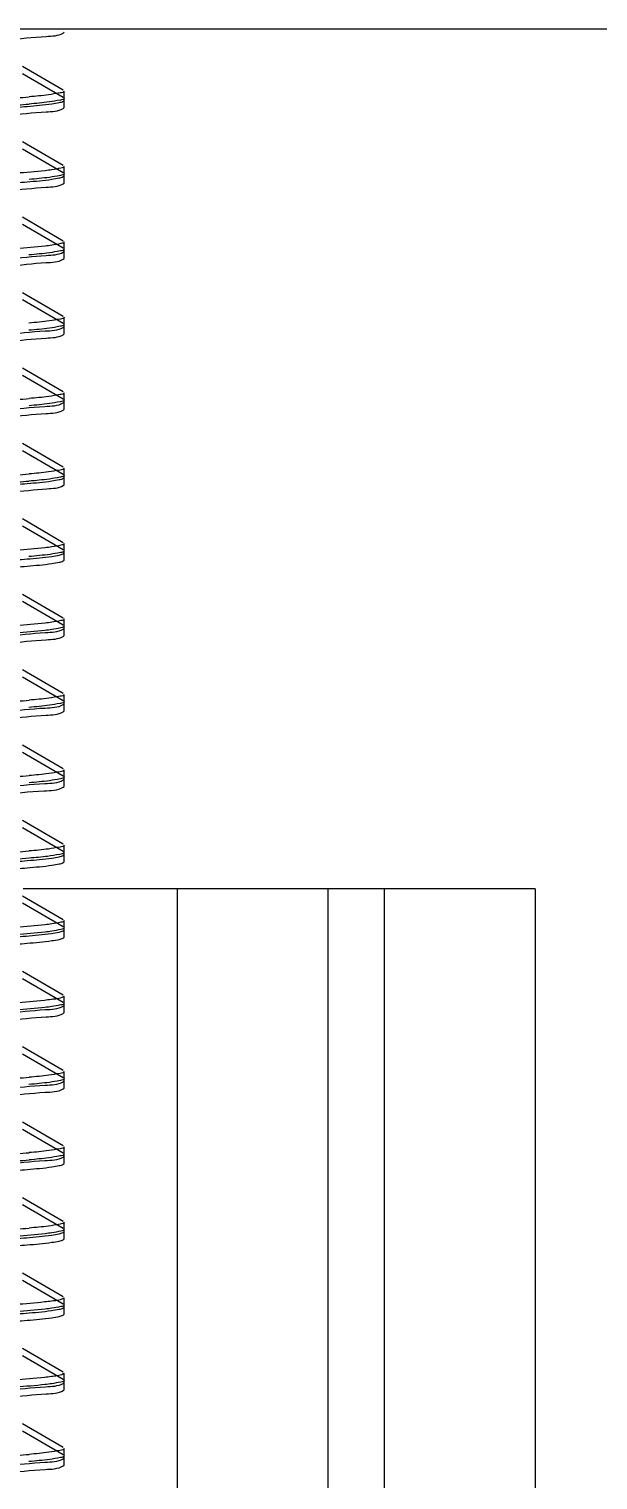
# Model space of a CAD drawing. Extents: x 1169373 to 1354985, y 649019 to 904199.
# Drawn here: x 1279281.9 to 1279411.4, y 808490.9 to 808820.8 of the extents above; entities that cross this region are included whole.
import ezdxf

# ---------------------------------------------------------------- set-up
doc = ezdxf.new("R2010")
doc.units = 0
doc.header["$LTSCALE"] = 1000
doc.header["$MEASUREMENT"] = 0
doc.layers.add('bz', color=2, linetype='Continuous')

# ---------------------------------------------------------------- blocks, each defined once
blk = doc.blocks.new('gfhhrryyfd')
at = {"linetype": 'Continuous'}
for p, q in [((3693397.01, -1740810.9), (3693397.18, -1740810.72)), ((3693397.01, -1740823.89), (3693387.71, -1740818.5)), ((3693397.01, -1740825.53), (3693387.71, -1740820.14)), ((3693397.01, -1740826.41), (3693397.18, -1740826.22)), ((3693397.18, -1740826.22), (3693397.18, -1740824.08)), ((3693397.18, -1740826.22), (3693397.18, -1740824.08)), ((3693397.18, -1740827.86), (3693397.18, -1740825.72)), ((3693397.01, -1740828.05), (3693397.18, -1740827.86)), ((3693397.01, -1740841.03), (3693387.71, -1740835.65)), ((3693397.01, -1740842.68), (3693387.71, -1740837.29)), ((3693397.18, -1740843.37), (3693397.18, -1740841.22)), ((3693397.18, -1740843.37), (3693397.18, -1740841.22)), ((3693397.01, -1740843.55), (3693397.18, -1740843.37)), ((3693397.01, -1740845.19), (3693397.18, -1740845.01)), ((3693397.18, -1740845.01), (3693397.18, -1740842.86)), ((3693397.18, -1740845.01), (3693397.18, -1740842.86)), ((3693397.01, -1740858.18), (3693387.71, -1740852.79)), ((3693397.01, -1740859.82), (3693387.71, -1740854.43)), ((3693397.18, -1740860.51), (3693397.18, -1740858.37)), ((3693397.18, -1740860.51), (3693397.18, -1740858.37)), ((3693397.01, -1740860.7), (3693397.18, -1740860.51)), ((3693397.01, -1740862.34), (3693397.18, -1740862.15)), ((3693397.18, -1740862.15), (3693397.18, -1740860.01)), ((3693397.18, -1740862.15), (3693397.18, -1740860.01)), ((3693397.01, -1740875.32), (3693387.71, -1740869.94)), ((3693397.01, -1740876.97), (3693387.71, -1740871.58)), ((3693397.18, -1740877.66), (3693397.18, -1740875.51)), ((3693397.18, -1740877.66), (3693397.18, -1740875.51)), ((3693397.01, -1740877.84), (3693397.18, -1740877.66)), ((3693397.18, -1740879.3), (3693397.18, -1740877.15)), ((3693397.18, -1740879.3), (3693397.18, -1740877.15)), ((3693397.01, -1740879.48), (3693397.18, -1740879.3)), ((3693397.01, -1740892.47), (3693387.71, -1740887.08)), ((3693397.01, -1740894.11), (3693387.71, -1740888.72)), ((3693397.01, -1740894.99), (3693397.18, -1740894.8)), ((3693397.18, -1740894.8), (3693397.18, -1740892.66)), ((3693397.18, -1740894.8), (3693397.18, -1740892.66)), ((3693397.18, -1740896.44), (3693397.18, -1740894.3)), ((3693397.18, -1740896.44), (3693397.18, -1740894.3)), ((3693397.01, -1740896.63), (3693397.18, -1740896.44)), ((3693397.01, -1740909.62), (3693387.71, -1740904.23)), ((3693397.01, -1740911.26), (3693387.71, -1740905.87)), ((3693397.01, -1740912.13), (3693397.18, -1740911.95)), ((3693397.18, -1740911.95), (3693397.18, -1740909.8)), ((3693397.18, -1740911.95), (3693397.18, -1740909.8)), ((3693397.18, -1740913.59), (3693397.18, -1740911.44)), ((3693397.18, -1740913.59), (3693397.18, -1740911.44)), ((3693397.01, -1740913.77), (3693397.18, -1740913.59)), ((3693397.01, -1740926.76), (3693387.71, -1740921.37)), ((3693397.01, -1740928.4), (3693387.71, -1740923.01)), ((3693397.18, -1740929.09), (3693397.18, -1740926.95)), ((3693397.01, -1740929.28), (3693397.18, -1740929.09)), ((3693397.01, -1740930.92), (3693397.18, -1740930.73)), ((3693397.18, -1740930.73), (3693397.18, -1740928.59)), ((3693397.18, -1740930.73), (3693397.18, -1740928.59)), ((3693397.01, -1740943.91), (3693387.71, -1740938.52)), ((3693397.01, -1740945.55), (3693387.71, -1740940.16)), ((3693397.18, -1740946.24), (3693397.18, -1740944.09)), ((3693397.18, -1740946.24), (3693397.18, -1740944.09)), ((3693397.01, -1740946.42), (3693397.18, -1740946.24)), ((3693397.01, -1740948.07), (3693397.18, -1740947.88)), ((3693397.18, -1740947.88), (3693397.18, -1740945.73)), ((3693397.18, -1740947.88), (3693397.18, -1740945.73)), ((3693397.01, -1740961.05), (3693387.71, -1740955.66)), ((3693397.01, -1740962.69), (3693387.71, -1740957.3)), ((3693397.18, -1740963.38), (3693397.18, -1740961.24)), ((3693397.18, -1740963.38), (3693397.18, -1740961.24)), ((3693397.01, -1740963.57), (3693397.18, -1740963.38)), ((3693397.18, -1740965.02), (3693397.18, -1740962.88)), ((3693397.18, -1740965.02), (3693397.18, -1740962.88)), ((3693397.01, -1740965.21), (3693397.18, -1740965.02)), ((3693397.01, -1740978.2), (3693387.71, -1740972.81)), ((3693397.01, -1740979.84), (3693387.71, -1740974.45)), ((3693397.01, -1740980.71), (3693397.18, -1740980.53)), ((3693397.18, -1740980.53), (3693397.18, -1740978.38)), ((3693397.18, -1740980.53), (3693397.18, -1740978.38)), ((3693397.18, -1740982.17), (3693397.18, -1740980.02)), ((3693397.18, -1740982.17), (3693397.18, -1740980.02)), ((3693397.01, -1740982.36), (3693397.18, -1740982.17)), ((3693397.01, -1740995.34), (3693387.71, -1740989.95)), ((3693397.01, -1740996.98), (3693387.71, -1740991.59)), ((3693397.01, -1740997.86), (3693397.18, -1740997.67)), ((3693397.18, -1740997.67), (3693397.18, -1740995.53)), ((3693397.18, -1740997.67), (3693397.18, -1740995.53)), ((3693397.18, -1740999.31), (3693397.18, -1740997.17)), ((3693397.18, -1740999.31), (3693397.18, -1740997.17)), ((3693397.01, -1740999.5), (3693397.18, -1740999.31)), ((3693397.01, -1741012.49), (3693387.71, -1741007.1)), ((3693504.33, -1741005.43), (3693387.9, -1741005.43)), ((3693422.89, -1741005.43), (3693422.89, -1744418.97)), ((3693457.18, -1741005.43), (3693457.18, -1744418.97)), ((3693470.04, -1741005.43), (3693470.04, -1744418.97)), ((3693504.33, -1741005.43), (3693504.33, -1744418.97)), ((3693397.01, -1741014.13), (3693387.71, -1741008.74)), ((3693397.18, -1741014.82), (3693397.18, -1741012.67)), ((3693397.18, -1741014.82), (3693397.18, -1741012.67)), ((3693397.01, -1741015.01), (3693397.18, -1741014.82)), ((3693397.01, -1741016.65), (3693397.18, -1741016.46)), ((3693397.18, -1741016.46), (3693397.18, -1741014.31)), ((3693397.18, -1741016.46), (3693397.18, -1741014.31)), ((3693397.01, -1741029.63), (3693387.71, -1741024.24)), ((3693397.01, -1741031.27), (3693387.71, -1741025.89)), ((3693397.18, -1741031.96), (3693397.18, -1741029.82)), ((3693397.18, -1741031.96), (3693397.18, -1741029.82)), ((3693397.01, -1741032.15), (3693397.18, -1741031.96)), ((3693397.01, -1741033.79), (3693397.18, -1741033.6)), ((3693397.18, -1741033.6), (3693397.18, -1741031.46)), ((3693397.18, -1741033.6), (3693397.18, -1741031.46)), ((3693397.01, -1741046.78), (3693387.71, -1741041.39)), ((3693397.01, -1741048.42), (3693387.71, -1741043.03)), ((3693397.18, -1741049.11), (3693397.18, -1741046.96)), ((3693397.18, -1741049.11), (3693397.18, -1741046.96)), ((3693397.01, -1741049.3), (3693397.18, -1741049.11)), ((3693397.18, -1741050.75), (3693397.18, -1741048.61)), ((3693397.18, -1741050.75), (3693397.18, -1741048.61)), ((3693397.01, -1741050.94), (3693397.18, -1741050.75)), ((3693397.01, -1741063.92), (3693387.71, -1741058.53)), ((3693397.01, -1741065.56), (3693387.71, -1741060.18)), ((3693397.01, -1741066.44), (3693397.18, -1741066.25)), ((3693397.18, -1741066.25), (3693397.18, -1741064.11)), ((3693397.18, -1741066.25), (3693397.18, -1741064.11)), ((3693397.18, -1741067.89), (3693397.18, -1741065.75)), ((3693397.18, -1741067.89), (3693397.18, -1741065.75)), ((3693397.01, -1741068.08), (3693397.18, -1741067.89)), ((3693397.01, -1741081.07), (3693387.71, -1741075.68)), ((3693397.01, -1741082.71), (3693387.71, -1741077.32)), ((3693397.01, -1741083.59), (3693397.18, -1741083.4)), ((3693397.18, -1741083.4), (3693397.18, -1741081.26)), ((3693397.18, -1741083.4), (3693397.18, -1741081.26)), ((3693397.18, -1741085.04), (3693397.18, -1741082.9)), ((3693397.18, -1741085.04), (3693397.18, -1741082.9)), ((3693397.01, -1741085.23), (3693397.18, -1741085.04)), ((3693397.01, -1741098.21), (3693387.71, -1741092.83)), ((3693397.01, -1741099.85), (3693387.71, -1741094.47)), ((3693397.18, -1741100.54), (3693397.18, -1741098.4)), ((3693397.18, -1741100.54), (3693397.18, -1741098.4)), ((3693397.01, -1741100.73), (3693397.18, -1741100.54)), ((3693397.01, -1741102.37), (3693397.18, -1741102.18)), ((3693397.18, -1741102.18), (3693397.18, -1741100.04)), ((3693397.18, -1741102.18), (3693397.18, -1741100.04)), ((3693397.01, -1741115.36), (3693387.71, -1741109.97)), ((3693397.01, -1741117), (3693387.71, -1741111.61)), ((3693397.18, -1741117.69), (3693397.18, -1741115.55)), ((3693397.18, -1741117.69), (3693397.18, -1741115.55)), ((3693397.01, -1741117.88), (3693397.18, -1741117.69)), ((3693397.01, -1741119.52), (3693397.18, -1741119.33)), ((3693397.18, -1741119.33), (3693397.18, -1741117.19)), ((3693397.18, -1741119.33), (3693397.18, -1741117.19)), ((3693397.01, -1741132.5), (3693387.71, -1741127.12)), ((3693397.01, -1741134.14), (3693387.71, -1741128.76)), ((3693397.18, -1741134.83), (3693397.18, -1741132.69)), ((3693397.18, -1741134.83), (3693397.18, -1741132.69)), ((3693397.01, -1741135.02), (3693397.18, -1741134.83)), ((3693397.18, -1741136.47), (3693397.18, -1741134.33)), ((3693397.18, -1741136.47), (3693397.18, -1741134.33)), ((3693397.01, -1741136.66), (3693397.18, -1741136.47))]:
    blk.add_line(p, q, dxfattribs=at)
for centre, radius, start, end in [((3693363.32, -1740516.33), 310.16, 273.6985, 274.7995), ((3693364.49, -1740532.8), 295.29, 273.8286, 274.8033), ((3693363.61, -1740588.56), 306.5, 273.7304, 274.8001), ((3693363.33, -1740602.17), 310.04, 273.6995, 274.7995), ((3693364.49, -1740618.52), 295.28, 273.8286, 274.8033), ((3693363.91, -1740661), 302.63, 273.7644, 274.8009), ((3693363.61, -1740674.4), 306.38, 273.7314, 274.8001), ((3693363.33, -1740688.01), 309.93, 273.7005, 274.7995), ((3693363.92, -1740746.85), 302.5, 273.7655, 274.8009), ((3693363.62, -1740760.25), 306.26, 273.7325, 274.8002), ((3693363.63, -1740761.97), 306.18, 273.7327, 274.7996), ((3693363.34, -1740773.85), 309.82, 273.7014, 274.7995), ((3693363.93, -1740832.7), 302.38, 273.7666, 274.8009)]:
    blk.add_arc(centre, radius, start, end, dxfattribs=at)
for points, knots in [([(3693384.21, -1740812.42), (3693387.17, -1740812.22), (3693391.33, -1740811.64), (3693395.86, -1740811.57), (3693397.01, -1740810.9)], [0, 0, 0, 0, 0.690321, 1, 1, 1, 1]), ([(3693397.18, -1740824.08), (3693397.18, -1740824.41), (3693395.42, -1740824.6), (3693394.54, -1740824.84), (3693393.65, -1740824.95)], [0, 0, 0, 0, 0.270547, 1, 1, 1, 1]), ([(3693397.18, -1740825.72), (3693397.18, -1740826.03), (3693395.53, -1740826.24), (3693394.69, -1740826.46), (3693393.86, -1740826.57)], [0, 0, 0, 0, 0.271487, 1, 1, 1, 1]), ([(3693384.22, -1740829.57), (3693387.18, -1740829.36), (3693391.33, -1740828.79), (3693395.86, -1740828.71), (3693397.01, -1740828.05)], [0, 0, 0, 0, 0.690305, 1, 1, 1, 1]), ([(3693386.34, -1740827.77), (3693387.17, -1740827.71), (3693389.86, -1740827.5), (3693392.56, -1740827.26), (3693394.41, -1740827)], [0, 0, 0, 0, 0.30753, 1, 1, 1, 1]), ([(3693394.41, -1740827), (3693394.98, -1740826.92), (3693395.85, -1740826.77), (3693396.74, -1740826.57), (3693397.01, -1740826.41)], [0, 0, 0, 0, 0.642805, 1, 1, 1, 1]), ([(3693394.41, -1740842), (3693393.9, -1740842.07), (3693391.22, -1740842.4), (3693388.52, -1740842.62), (3693386.34, -1740842.78)], [0, 0, 0, 0, 0.1913, 1, 1, 1, 1]), ([(3693397.18, -1740841.22), (3693397.18, -1740841.49), (3693395.82, -1740841.72), (3693395.11, -1740841.9), (3693394.41, -1740842)], [0, 0, 0, 0, 0.274618, 1, 1, 1, 1]), ([(3693384.28, -1740846.71), (3693387.23, -1740846.51), (3693391.36, -1740845.93), (3693395.86, -1740845.85), (3693397.01, -1740845.19)], [0, 0, 0, 0, 0.690212, 1, 1, 1, 1]), ([(3693386.3, -1740844.92), (3693387.13, -1740844.86), (3693389.84, -1740844.65), (3693392.54, -1740844.41), (3693394.4, -1740844.14)], [0, 0, 0, 0, 0.307512, 1, 1, 1, 1]), ([(3693397.18, -1740842.86), (3693397.18, -1740843.18), (3693395.53, -1740843.38), (3693394.69, -1740843.61), (3693393.86, -1740843.71)], [0, 0, 0, 0, 0.2715, 1, 1, 1, 1]), ([(3693394.4, -1740844.14), (3693394.97, -1740844.06), (3693395.84, -1740843.91), (3693396.73, -1740843.71), (3693397.01, -1740843.55)], [0, 0, 0, 0, 0.642967, 1, 1, 1, 1]), ([(3693394.4, -1740859.15), (3693393.89, -1740859.22), (3693391.19, -1740859.55), (3693388.49, -1740859.76), (3693386.3, -1740859.93)], [0, 0, 0, 0, 0.191312, 1, 1, 1, 1]), ([(3693397.18, -1740858.37), (3693397.18, -1740858.63), (3693395.82, -1740858.86), (3693395.1, -1740859.05), (3693394.4, -1740859.15)], [0, 0, 0, 0, 0.274544, 1, 1, 1, 1]), ([(3693384.28, -1740863.85), (3693387.22, -1740863.65), (3693391.36, -1740863.08), (3693395.86, -1740863), (3693397.01, -1740862.34)], [0, 0, 0, 0, 0.690224, 1, 1, 1, 1]), ([(3693384.35, -1740862.21), (3693387.28, -1740862.01), (3693391.39, -1740861.44), (3693395.87, -1740861.36), (3693397.01, -1740860.7)], [0, 0, 0, 0, 0.690121, 1, 1, 1, 1]), ([(3693397.18, -1740860.01), (3693397.18, -1740860.32), (3693395.54, -1740860.52), (3693394.71, -1740860.75), (3693393.88, -1740860.86)], [0, 0, 0, 0, 0.27159, 1, 1, 1, 1]), ([(3693397.18, -1740875.51), (3693397.18, -1740875.82), (3693395.54, -1740876.03), (3693394.71, -1740876.25), (3693393.89, -1740876.36)], [0, 0, 0, 0, 0.271635, 1, 1, 1, 1]), ([(3693383.55, -1740879.41), (3693386.67, -1740879.2), (3693391.03, -1740878.59), (3693395.8, -1740878.54), (3693397.01, -1740877.84)], [0, 0, 0, 0, 0.691208, 1, 1, 1, 1]), ([(3693397.18, -1740877.15), (3693397.18, -1740877.46), (3693395.53, -1740877.67), (3693394.7, -1740877.9), (3693393.88, -1740878)], [0, 0, 0, 0, 0.27157, 1, 1, 1, 1]), ([(3693384.23, -1740881), (3693387.19, -1740880.8), (3693391.34, -1740880.22), (3693395.86, -1740880.15), (3693397.01, -1740879.48)], [0, 0, 0, 0, 0.690293, 1, 1, 1, 1]), ([(3693383.33, -1740896.57), (3693386.5, -1740896.36), (3693390.94, -1740895.74), (3693395.78, -1740895.69), (3693397.01, -1740894.99)], [0, 0, 0, 0, 0.691489, 1, 1, 1, 1]), ([(3693397.18, -1740892.66), (3693397.18, -1740892.98), (3693395.44, -1740893.18), (3693394.57, -1740893.42), (3693393.69, -1740893.53)], [0, 0, 0, 0, 0.270722, 1, 1, 1, 1]), ([(3693397.18, -1740894.3), (3693397.18, -1740894.61), (3693395.53, -1740894.82), (3693394.69, -1740895.04), (3693393.86, -1740895.15)], [0, 0, 0, 0, 0.271511, 1, 1, 1, 1]), ([(3693384.21, -1740898.15), (3693387.17, -1740897.95), (3693391.33, -1740897.37), (3693395.86, -1740897.29), (3693397.01, -1740896.63)], [0, 0, 0, 0, 0.690321, 1, 1, 1, 1]), ([(3693397.18, -1740909.8), (3693397.18, -1740910.13), (3693395.42, -1740910.33), (3693394.54, -1740910.57), (3693393.66, -1740910.68)], [0, 0, 0, 0, 0.270552, 1, 1, 1, 1]), ([(3693397.18, -1740911.44), (3693397.18, -1740911.76), (3693395.53, -1740911.96), (3693394.69, -1740912.19), (3693393.86, -1740912.3)], [0, 0, 0, 0, 0.271487, 1, 1, 1, 1]), ([(3693384.95, -1740915.24), (3693387.74, -1740915.05), (3693391.66, -1740914.5), (3693395.92, -1740914.4), (3693397.01, -1740913.77)], [0, 0, 0, 0, 0.689207, 1, 1, 1, 1]), ([(3693386.34, -1740913.5), (3693387.17, -1740913.44), (3693389.87, -1740913.23), (3693392.56, -1740912.99), (3693394.41, -1740912.72)], [0, 0, 0, 0, 0.307531, 1, 1, 1, 1]), ([(3693394.41, -1740912.72), (3693394.98, -1740912.64), (3693395.85, -1740912.49), (3693396.74, -1740912.29), (3693397.01, -1740912.13)], [0, 0, 0, 0, 0.642799, 1, 1, 1, 1]), ([(3693394.41, -1740927.73), (3693393.9, -1740927.8), (3693391.22, -1740928.13), (3693388.52, -1740928.34), (3693386.34, -1740928.5)], [0, 0, 0, 0, 0.1913, 1, 1, 1, 1]), ([(3693397.18, -1740926.95), (3693397.18, -1740927.21), (3693395.82, -1740927.44), (3693395.11, -1740927.63), (3693394.41, -1740927.73)], [0, 0, 0, 0, 0.274621, 1, 1, 1, 1]), ([(3693386.28, -1740932.29), (3693387.11, -1740932.23), (3693389.82, -1740932.02), (3693392.53, -1740931.77), (3693394.4, -1740931.51)], [0, 0, 0, 0, 0.307506, 1, 1, 1, 1]), ([(3693386.3, -1740930.65), (3693387.13, -1740930.59), (3693389.84, -1740930.38), (3693392.54, -1740930.13), (3693394.4, -1740929.87)], [0, 0, 0, 0, 0.307513, 1, 1, 1, 1]), ([(3693397.18, -1740928.59), (3693397.18, -1740928.89), (3693395.63, -1740929.1), (3693394.84, -1740929.31), (3693394.05, -1740929.42)], [0, 0, 0, 0, 0.272455, 1, 1, 1, 1]), ([(3693394.4, -1740929.87), (3693394.97, -1740929.79), (3693395.84, -1740929.64), (3693396.73, -1740929.44), (3693397.01, -1740929.28)], [0, 0, 0, 0, 0.642963, 1, 1, 1, 1]), ([(3693394.4, -1740931.51), (3693394.97, -1740931.43), (3693395.84, -1740931.28), (3693396.73, -1740931.08), (3693397.01, -1740930.92)], [0, 0, 0, 0, 0.643037, 1, 1, 1, 1]), ([(3693394.4, -1740944.87), (3693393.89, -1740944.94), (3693391.19, -1740945.28), (3693388.49, -1740945.49), (3693386.3, -1740945.65)], [0, 0, 0, 0, 0.191312, 1, 1, 1, 1]), ([(3693397.18, -1740944.09), (3693397.18, -1740944.36), (3693395.82, -1740944.59), (3693395.1, -1740944.77), (3693394.4, -1740944.87)], [0, 0, 0, 0, 0.274546, 1, 1, 1, 1]), ([(3693383.78, -1740947.97), (3693386.84, -1740947.77), (3693391.14, -1740947.17), (3693395.82, -1740947.11), (3693397.01, -1740946.42)], [0, 0, 0, 0, 0.690898, 1, 1, 1, 1]), ([(3693384.28, -1740949.58), (3693387.22, -1740949.38), (3693391.36, -1740948.81), (3693395.86, -1740948.73), (3693397.01, -1740948.07)], [0, 0, 0, 0, 0.690221, 1, 1, 1, 1]), ([(3693394.4, -1740946.51), (3693393.88, -1740946.59), (3693391.18, -1740946.92), (3693388.47, -1740947.13), (3693386.28, -1740947.29)], [0, 0, 0, 0, 0.191316, 1, 1, 1, 1]), ([(3693397.18, -1740945.73), (3693397.18, -1740946), (3693395.81, -1740946.23), (3693395.1, -1740946.41), (3693394.4, -1740946.51)], [0, 0, 0, 0, 0.274513, 1, 1, 1, 1]), ([(3693397.18, -1740961.24), (3693397.18, -1740961.56), (3693395.46, -1740961.76), (3693394.6, -1740962), (3693393.74, -1740962.11)], [0, 0, 0, 0, 0.270937, 1, 1, 1, 1]), ([(3693383.55, -1740965.13), (3693386.67, -1740964.92), (3693391.04, -1740964.32), (3693395.8, -1740964.26), (3693397.01, -1740963.57)], [0, 0, 0, 0, 0.691198, 1, 1, 1, 1]), ([(3693397.18, -1740962.88), (3693397.18, -1740963.19), (3693395.54, -1740963.4), (3693394.7, -1740963.62), (3693393.88, -1740963.73)], [0, 0, 0, 0, 0.271573, 1, 1, 1, 1]), ([(3693384.23, -1740966.73), (3693387.19, -1740966.53), (3693391.34, -1740965.95), (3693395.86, -1740965.87), (3693397.01, -1740965.21)], [0, 0, 0, 0, 0.690292, 1, 1, 1, 1]), ([(3693383.34, -1740982.29), (3693386.51, -1740982.08), (3693390.94, -1740981.47), (3693395.78, -1740981.42), (3693397.01, -1740980.71)], [0, 0, 0, 0, 0.69148, 1, 1, 1, 1]), ([(3693397.18, -1740978.38), (3693397.18, -1740978.71), (3693395.44, -1740978.91), (3693394.57, -1740979.15), (3693393.7, -1740979.26)], [0, 0, 0, 0, 0.270729, 1, 1, 1, 1]), ([(3693397.18, -1740980.02), (3693397.18, -1740980.34), (3693395.53, -1740980.54), (3693394.7, -1740980.77), (3693393.86, -1740980.88)], [0, 0, 0, 0, 0.271512, 1, 1, 1, 1]), ([(3693382.69, -1740983.97), (3693386.02, -1740983.76), (3693390.66, -1740983.12), (3693395.73, -1740983.09), (3693397.01, -1740982.36)], [0, 0, 0, 0, 0.692236, 1, 1, 1, 1]), ([(3693397.18, -1740997.17), (3693397.18, -1740997.52), (3693395.31, -1740997.7), (3693394.39, -1740997.96), (3693393.46, -1740998.07)], [0, 0, 0, 0, 0.269818, 1, 1, 1, 1]), ([(3693397.18, -1740995.53), (3693397.18, -1740995.86), (3693395.42, -1740996.05), (3693394.54, -1740996.3), (3693393.66, -1740996.41)], [0, 0, 0, 0, 0.270557, 1, 1, 1, 1]), ([(3693386.32, -1741000.87), (3693387.15, -1741000.81), (3693389.85, -1741000.6), (3693392.55, -1741000.35), (3693394.41, -1741000.09)], [0, 0, 0, 0, 0.307522, 1, 1, 1, 1]), ([(3693386.34, -1740999.23), (3693387.17, -1740999.17), (3693389.87, -1740998.95), (3693392.56, -1740998.71), (3693394.41, -1740998.45)], [0, 0, 0, 0, 0.307531, 1, 1, 1, 1]), ([(3693394.41, -1740998.45), (3693394.98, -1740998.37), (3693395.85, -1740998.22), (3693396.74, -1740998.02), (3693397.01, -1740997.86)], [0, 0, 0, 0, 0.642793, 1, 1, 1, 1]), ([(3693394.41, -1741000.09), (3693394.97, -1741000.01), (3693395.85, -1740999.86), (3693396.74, -1740999.66), (3693397.01, -1740999.5)], [0, 0, 0, 0, 0.642903, 1, 1, 1, 1]), ([(3693394.41, -1741013.45), (3693393.9, -1741013.52), (3693391.22, -1741013.85), (3693388.52, -1741014.07), (3693386.34, -1741014.23)], [0, 0, 0, 0, 0.191299, 1, 1, 1, 1]), ([(3693397.18, -1741012.67), (3693397.18, -1741012.94), (3693395.82, -1741013.17), (3693395.11, -1741013.35), (3693394.41, -1741013.45)], [0, 0, 0, 0, 0.274623, 1, 1, 1, 1]), ([(3693385.97, -1741016.4), (3693386.82, -1741016.34), (3693389.61, -1741016.12), (3693392.39, -1741015.88), (3693394.31, -1741015.61)], [0, 0, 0, 0, 0.307277, 1, 1, 1, 1]), ([(3693386.28, -1741018.02), (3693387.12, -1741017.96), (3693389.82, -1741017.74), (3693392.53, -1741017.5), (3693394.4, -1741017.24)], [0, 0, 0, 0, 0.307507, 1, 1, 1, 1]), ([(3693394.41, -1741015.09), (3693393.89, -1741015.17), (3693391.2, -1741015.5), (3693388.5, -1741015.71), (3693386.32, -1741015.87)], [0, 0, 0, 0, 0.191309, 1, 1, 1, 1]), ([(3693394.31, -1741015.61), (3693394.9, -1741015.53), (3693395.8, -1741015.37), (3693396.73, -1741015.17), (3693397.01, -1741015.01)], [0, 0, 0, 0, 0.644321, 1, 1, 1, 1]), ([(3693394.4, -1741017.24), (3693394.97, -1741017.16), (3693395.84, -1741017), (3693396.73, -1741016.81), (3693397.01, -1741016.65)], [0, 0, 0, 0, 0.643034, 1, 1, 1, 1]), ([(3693397.18, -1741014.31), (3693397.18, -1741014.58), (3693395.82, -1741014.81), (3693395.1, -1741014.99), (3693394.41, -1741015.09)], [0, 0, 0, 0, 0.274573, 1, 1, 1, 1]), ([(3693394.31, -1741030.61), (3693393.78, -1741030.68), (3693391.01, -1741031.02), (3693388.22, -1741031.24), (3693385.97, -1741031.4)], [0, 0, 0, 0, 0.191493, 1, 1, 1, 1]), ([(3693397.18, -1741029.82), (3693397.18, -1741029.91), (3693396.15, -1741030.55), (3693395.22, -1741030.48), (3693394.31, -1741030.61)], [0, 0, 0, 0, 0.088769, 1, 1, 1, 1]), ([(3693383.79, -1741033.7), (3693386.85, -1741033.49), (3693391.14, -1741032.9), (3693395.82, -1741032.83), (3693397.01, -1741032.15)], [0, 0, 0, 0, 0.690888, 1, 1, 1, 1]), ([(3693384.28, -1741035.3), (3693387.23, -1741035.1), (3693391.36, -1741034.53), (3693395.86, -1741034.45), (3693397.01, -1741033.79)], [0, 0, 0, 0, 0.690218, 1, 1, 1, 1]), ([(3693394.4, -1741032.24), (3693393.88, -1741032.31), (3693391.18, -1741032.64), (3693388.47, -1741032.86), (3693386.28, -1741033.02)], [0, 0, 0, 0, 0.191315, 1, 1, 1, 1]), ([(3693397.18, -1741031.46), (3693397.18, -1741031.73), (3693395.81, -1741031.96), (3693395.1, -1741032.14), (3693394.4, -1741032.24)], [0, 0, 0, 0, 0.274514, 1, 1, 1, 1]), ([(3693397.18, -1741046.96), (3693397.18, -1741047.29), (3693395.46, -1741047.49), (3693394.6, -1741047.72), (3693393.74, -1741047.83)], [0, 0, 0, 0, 0.270944, 1, 1, 1, 1]), ([(3693383.56, -1741050.86), (3693386.68, -1741050.65), (3693391.04, -1741050.05), (3693395.8, -1741049.99), (3693397.01, -1741049.3)], [0, 0, 0, 0, 0.691188, 1, 1, 1, 1]), ([(3693397.18, -1741048.61), (3693397.18, -1741048.92), (3693395.54, -1741049.12), (3693394.71, -1741049.35), (3693393.88, -1741049.45)], [0, 0, 0, 0, 0.271575, 1, 1, 1, 1]), ([(3693383.56, -1741052.5), (3693386.68, -1741052.29), (3693391.04, -1741051.69), (3693395.8, -1741051.63), (3693397.01, -1741050.94)], [0, 0, 0, 0, 0.691187, 1, 1, 1, 1]), ([(3693383.34, -1741068.02), (3693386.51, -1741067.81), (3693390.94, -1741067.19), (3693395.78, -1741067.15), (3693397.01, -1741066.44)], [0, 0, 0, 0, 0.691471, 1, 1, 1, 1]), ([(3693397.18, -1741065.75), (3693397.18, -1741066.08), (3693395.43, -1741066.27), (3693394.56, -1741066.51), (3693393.69, -1741066.62)], [0, 0, 0, 0, 0.270728, 1, 1, 1, 1]), ([(3693397.18, -1741064.11), (3693397.18, -1741064.44), (3693395.44, -1741064.63), (3693394.57, -1741064.87), (3693393.7, -1741064.98)], [0, 0, 0, 0, 0.270735, 1, 1, 1, 1]), ([(3693386.36, -1741069.45), (3693387.19, -1741069.39), (3693389.88, -1741069.17), (3693392.57, -1741068.93), (3693394.42, -1741068.67)], [0, 0, 0, 0, 0.307538, 1, 1, 1, 1]), ([(3693394.42, -1741068.67), (3693394.98, -1741068.59), (3693395.85, -1741068.44), (3693396.74, -1741068.24), (3693397.01, -1741068.08)], [0, 0, 0, 0, 0.642724, 1, 1, 1, 1]), ([(3693397.18, -1741081.26), (3693397.18, -1741081.58), (3693395.42, -1741081.78), (3693394.54, -1741082.02), (3693393.66, -1741082.13)], [0, 0, 0, 0, 0.270562, 1, 1, 1, 1]), ([(3693397.18, -1741082.9), (3693397.18, -1741083.16), (3693395.82, -1741083.39), (3693395.11, -1741083.57), (3693394.42, -1741083.67)], [0, 0, 0, 0, 0.274655, 1, 1, 1, 1]), ([(3693386.11, -1741084.97), (3693386.96, -1741084.91), (3693389.71, -1741084.69), (3693392.45, -1741084.45), (3693394.34, -1741084.18)], [0, 0, 0, 0, 0.307301, 1, 1, 1, 1]), ([(3693386.32, -1741086.6), (3693387.15, -1741086.53), (3693389.85, -1741086.32), (3693392.55, -1741086.08), (3693394.41, -1741085.82)], [0, 0, 0, 0, 0.30752, 1, 1, 1, 1]), ([(3693394.42, -1741083.67), (3693393.91, -1741083.74), (3693391.23, -1741084.07), (3693388.54, -1741084.29), (3693386.36, -1741084.45)], [0, 0, 0, 0, 0.191295, 1, 1, 1, 1]), ([(3693394.34, -1741084.18), (3693394.93, -1741084.1), (3693395.82, -1741083.95), (3693396.73, -1741083.75), (3693397.01, -1741083.59)], [0, 0, 0, 0, 0.643804, 1, 1, 1, 1]), ([(3693394.41, -1741085.82), (3693394.97, -1741085.74), (3693395.85, -1741085.58), (3693396.74, -1741085.39), (3693397.01, -1741085.23)], [0, 0, 0, 0, 0.642901, 1, 1, 1, 1]), ([(3693394.34, -1741099.19), (3693393.82, -1741099.26), (3693391.09, -1741099.59), (3693388.34, -1741099.81), (3693386.11, -1741099.97)], [0, 0, 0, 0, 0.191493, 1, 1, 1, 1]), ([(3693397.18, -1741098.4), (3693397.18, -1741098.49), (3693396.17, -1741099.13), (3693395.24, -1741099.06), (3693394.34, -1741099.19)], [0, 0, 0, 0, 0.089018, 1, 1, 1, 1]), ([(3693385.97, -1741102.13), (3693386.83, -1741102.06), (3693389.61, -1741101.85), (3693392.39, -1741101.6), (3693394.31, -1741101.33)], [0, 0, 0, 0, 0.307277, 1, 1, 1, 1]), ([(3693386.28, -1741103.74), (3693387.12, -1741103.68), (3693389.83, -1741103.47), (3693392.53, -1741103.23), (3693394.4, -1741102.96)], [0, 0, 0, 0, 0.307507, 1, 1, 1, 1]), ([(3693394.41, -1741100.82), (3693393.89, -1741100.89), (3693391.2, -1741101.22), (3693388.5, -1741101.44), (3693386.32, -1741101.6)], [0, 0, 0, 0, 0.191309, 1, 1, 1, 1]), ([(3693394.31, -1741101.33), (3693394.9, -1741101.25), (3693395.8, -1741101.1), (3693396.73, -1741100.9), (3693397.01, -1741100.73)], [0, 0, 0, 0, 0.644305, 1, 1, 1, 1]), ([(3693394.4, -1741102.96), (3693394.97, -1741102.88), (3693395.84, -1741102.73), (3693396.73, -1741102.53), (3693397.01, -1741102.37)], [0, 0, 0, 0, 0.643031, 1, 1, 1, 1]), ([(3693397.18, -1741100.04), (3693397.18, -1741100.31), (3693395.82, -1741100.54), (3693395.1, -1741100.72), (3693394.41, -1741100.82)], [0, 0, 0, 0, 0.274574, 1, 1, 1, 1]), ([(3693394.31, -1741116.34), (3693393.78, -1741116.41), (3693391.01, -1741116.75), (3693388.22, -1741116.96), (3693385.97, -1741117.13)], [0, 0, 0, 0, 0.191494, 1, 1, 1, 1]), ([(3693397.18, -1741115.55), (3693397.18, -1741115.63), (3693396.15, -1741116.28), (3693395.22, -1741116.21), (3693394.31, -1741116.34)], [0, 0, 0, 0, 0.088777, 1, 1, 1, 1]), ([(3693383.79, -1741119.42), (3693386.86, -1741119.22), (3693391.14, -1741118.62), (3693395.82, -1741118.56), (3693397.01, -1741117.88)], [0, 0, 0, 0, 0.690877, 1, 1, 1, 1]), ([(3693384.44, -1741121.02), (3693387.35, -1741120.82), (3693391.43, -1741120.25), (3693395.88, -1741120.17), (3693397.01, -1741119.52)], [0, 0, 0, 0, 0.689986, 1, 1, 1, 1]), ([(3693394.4, -1741117.97), (3693393.88, -1741118.04), (3693391.18, -1741118.37), (3693388.47, -1741118.58), (3693386.28, -1741118.75)], [0, 0, 0, 0, 0.191315, 1, 1, 1, 1]), ([(3693397.18, -1741117.19), (3693397.18, -1741117.45), (3693395.81, -1741117.68), (3693395.1, -1741117.87), (3693394.4, -1741117.97)], [0, 0, 0, 0, 0.274515, 1, 1, 1, 1]), ([(3693397.18, -1741132.69), (3693397.18, -1741133.01), (3693395.46, -1741133.21), (3693394.61, -1741133.45), (3693393.75, -1741133.56)], [0, 0, 0, 0, 0.270952, 1, 1, 1, 1]), ([(3693383.57, -1741136.58), (3693386.68, -1741136.38), (3693391.04, -1741135.77), (3693395.8, -1741135.72), (3693397.01, -1741135.02)], [0, 0, 0, 0, 0.691179, 1, 1, 1, 1]), ([(3693397.18, -1741134.33), (3693397.18, -1741134.64), (3693395.56, -1741134.85), (3693394.74, -1741135.07), (3693393.92, -1741135.18)], [0, 0, 0, 0, 0.271773, 1, 1, 1, 1]), ([(3693383.42, -1741138.23), (3693386.57, -1741138.02), (3693390.98, -1741137.41), (3693395.79, -1741137.36), (3693397.01, -1741136.66)], [0, 0, 0, 0, 0.691368, 1, 1, 1, 1])]:
    blk.add_open_spline(points, degree=3, knots=knots, dxfattribs=at)
for points in [[(3693393.65, -1740824.95), (3693392.2, -1740825.14), (3693390.73, -1740825.28), (3693389.27, -1740825.4)], [(3693393.86, -1740826.57), (3693392.32, -1740826.77), (3693390.77, -1740826.91), (3693389.22, -1740827.05)], [(3693393.86, -1740843.71), (3693392.32, -1740843.91), (3693390.77, -1740844.06), (3693389.22, -1740844.19)], [(3693393.88, -1740860.86), (3693392.33, -1740861.06), (3693390.77, -1740861.2), (3693389.21, -1740861.34)], [(3693393.89, -1740876.36), (3693392.33, -1740876.56), (3693390.77, -1740876.71), (3693389.21, -1740876.84)], [(3693393.88, -1740878), (3693392.33, -1740878.2), (3693390.77, -1740878.35), (3693389.21, -1740878.48)], [(3693393.86, -1740895.15), (3693392.32, -1740895.35), (3693390.77, -1740895.49), (3693389.22, -1740895.63)], [(3693393.69, -1740893.53), (3693392.22, -1740893.72), (3693390.74, -1740893.86), (3693389.25, -1740893.98)], [(3693393.66, -1740910.68), (3693392.2, -1740910.86), (3693390.73, -1740911), (3693389.27, -1740911.13)], [(3693393.86, -1740912.3), (3693392.32, -1740912.5), (3693390.77, -1740912.64), (3693389.22, -1740912.77)], [(3693394.05, -1740929.42), (3693392.43, -1740929.63), (3693390.8, -1740929.78), (3693389.17, -1740929.92)], [(3693393.88, -1740963.73), (3693392.33, -1740963.93), (3693390.77, -1740964.07), (3693389.21, -1740964.21)], [(3693393.74, -1740962.11), (3693392.25, -1740962.3), (3693390.74, -1740962.44), (3693389.24, -1740962.56)], [(3693393.86, -1740980.88), (3693392.32, -1740981.08), (3693390.77, -1740981.22), (3693389.22, -1740981.35)], [(3693393.7, -1740979.26), (3693392.22, -1740979.44), (3693390.74, -1740979.58), (3693389.25, -1740979.71)], [(3693393.66, -1740996.41), (3693392.2, -1740996.59), (3693390.73, -1740996.73), (3693389.27, -1740996.85)], [(3693389.28, -1740998.49), (3693387.09, -1740998.68), (3693384.89, -1740998.83), (3693382.69, -1740998.98)], [(3693393.46, -1740998.07), (3693392.07, -1740998.24), (3693390.68, -1740998.37), (3693389.28, -1740998.49)], [(3693393.88, -1741049.45), (3693392.33, -1741049.66), (3693390.77, -1741049.8), (3693389.21, -1741049.93)], [(3693393.74, -1741047.83), (3693392.25, -1741048.02), (3693390.74, -1741048.16), (3693389.24, -1741048.29)], [(3693393.7, -1741064.98), (3693392.22, -1741065.17), (3693390.74, -1741065.31), (3693389.25, -1741065.43)], [(3693393.69, -1741066.62), (3693392.21, -1741066.81), (3693390.73, -1741066.95), (3693389.25, -1741067.08)], [(3693393.66, -1741082.13), (3693392.2, -1741082.32), (3693390.73, -1741082.45), (3693389.27, -1741082.58)], [(3693393.92, -1741135.18), (3693392.35, -1741135.38), (3693390.78, -1741135.53), (3693389.2, -1741135.66)], [(3693393.75, -1741133.56), (3693392.25, -1741133.75), (3693390.74, -1741133.89), (3693389.24, -1741134.02)]]:
    blk.add_open_spline(points, degree=3, dxfattribs=at)
at = {"layer": 'bz'}
blk.add_line((3696128.43, -1740809.99), (3686300.07, -1740809.99), dxfattribs=at)

msp = doc.modelspace()

# ---------------------------------------------------------------- block references
at = {"lineweight": -3, "xscale": 0.9999959487468004, "yscale": 0.999995949678123, "zscale": 0.9999959495959999}
msp.add_blockref('gfhhrryyfd', (-2414092.33, 2549623.71), dxfattribs=at)

doc.saveas('drawing.dxf')
